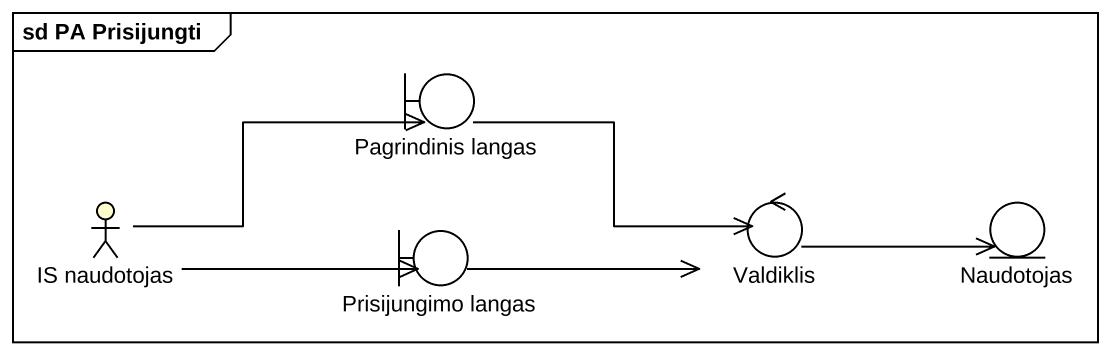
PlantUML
@startuml
mainframe sd PA Prisijungti
boundary "Pagrindinis langas" as Pagrindinis_langas
actor "IS naudotojas" as IS_naudotojas #FFFFCC
boundary "Prisijungimo langas" as Prisijungimo_langas
control Valdiklis
entity Naudotojas
Pagrindinis_langas -right-> Valdiklis
IS_naudotojas -right-> Pagrindinis_langas
IS_naudotojas -right-> Prisijungimo_langas
Prisijungimo_langas -right-> Valdiklis
Valdiklis -right-> Naudotojas
@enduml
